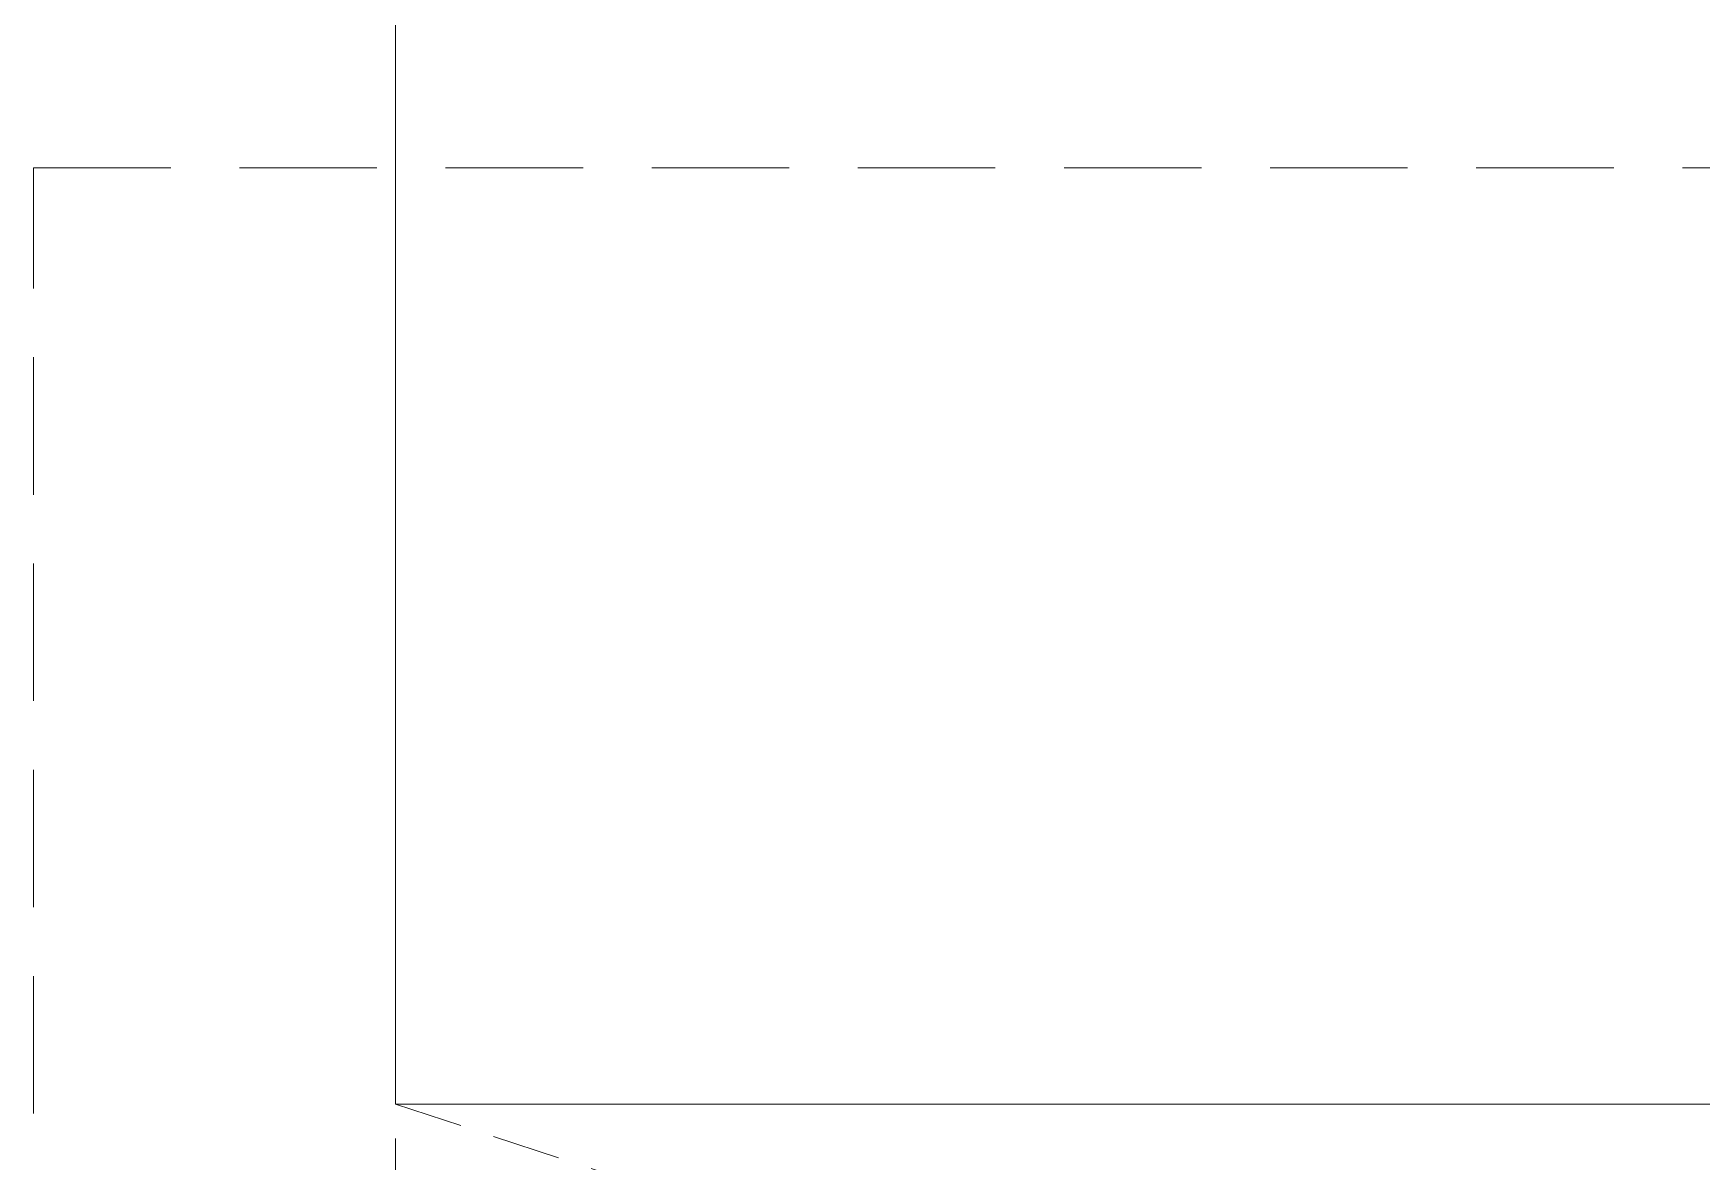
# Model space of a CAD drawing. Header units: millimetres. Extents: x 1010 to 1494, y -119 to 564.
# Drawn here: x 1337.44 to 1343.51, y 493.53 to 497.64 of the extents above; entities that cross this region are included whole.
import ezdxf

# ---------------------------------------------------------------- set-up
doc = ezdxf.new("R2010")
doc.units = ezdxf.units.MM
doc.linetypes.add('HIDDEN', pattern=[0.375, 0.25, -0.125])
for name, color, linetype, lineweight in [('10', 7, 'Continuous', 9), ('80', 1, 'Continuous', 9), ('MALLA ESLABONADA', 6, 'FENCELINE1', 9)]:
    doc.layers.add(name, color=color, linetype=linetype, lineweight=lineweight)
doc.linetypes.add('FENCELINE1', pattern='A,0.25,-0.1,[133,ltypeshp.shx,S=0.1,R=0,X=-0.1,Y=0],-0.1,1', length=1.45)

msp = doc.modelspace()

# ---------------------------------------------------------------- linework, layer by layer
at = {"layer": '10', "color": 30, "linetype": 'HIDDEN', "true_color": 0xf26722}
for q in [(1357.07258, 493.74268), (1357.07258, 487.74268)]:
    msp.add_line((1338.75667, 493.74268), q, dxfattribs=at)
msp.add_lwpolyline([(1357.07258, 493.74268), (1357.07258, 487.74268), (1338.75667, 487.74268), (1338.75667, 493.74268)], dxfattribs=at)
at = {"layer": '80', "color": 3, "linetype": 'HIDDEN', "ltscale": 2}
msp.add_lwpolyline([(1337.43945, 497.14714), (1370.15728, 497.14714), (1370.15728, 465.95905), (1337.43945, 465.95905)], close=True, dxfattribs=at)
at = {"layer": 'MALLA ESLABONADA', "color": 1}
for p in [(1338.75667, 500.60718), (1367.48806, 493.74268)]:
    msp.add_line(p, (1338.75667, 493.74268), dxfattribs=at)

doc.saveas('drawing.dxf')
